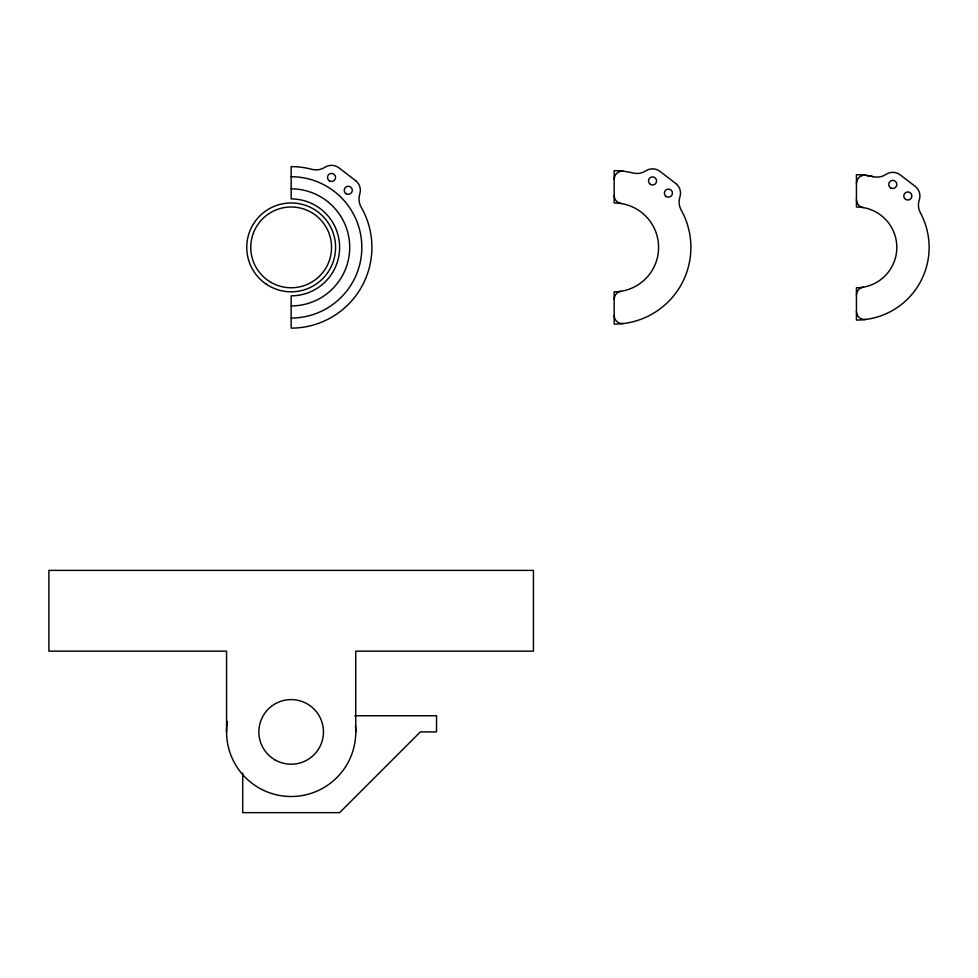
<?xml version="1.0" encoding="UTF-8"?>
<svg xmlns="http://www.w3.org/2000/svg" width="978" height="978" viewBox="0 0 978 978"><rect width="100%" height="100%" fill="white"/><g stroke="black" fill="none" stroke-linecap="round" stroke-linejoin="round"><path stroke-width="1.47" d="M354.757 715.749L436.518 715.749L436.518 731.899L420.369 731.899L339.611 812.657L242.703 812.657L242.703 773.133M873.281 176.688A72.678 72.678 0 0 0 856.435 174.707L856.435 207.006A40.379 40.379 0 0 1 896.814 247.385A40.379 40.379 0 0 1 856.435 287.764L856.435 320.063A72.678 72.678 0 0 0 920.371 212.813A16.149 16.149 0 0 1 919.296 199.903A12.115 12.115 0 0 0 915.2 186.382L900.151 174.83A12.115 12.115 0 0 0 886.031 174.377A16.149 16.149 0 0 1 873.281 176.688L865.518 175.27A8.081 8.081 0 0 0 856.435 183.289M355.76 731.899L355.76 651.152L533.426 651.152L533.426 570.394L48.9 570.394L48.9 651.152L226.554 651.152L226.554 731.899M291.163 188.84A58.546 58.546 0 0 1 349.708 247.385A58.546 58.546 0 0 1 291.163 305.931M291.163 176.725A70.66 70.66 0 0 1 361.823 247.385A70.66 70.66 0 0 1 291.163 318.046M355.466 725.688A64.597 64.597 0 0 1 288.999 796.471A64.597 64.597 0 0 1 227.422 721.397M865.518 319.488A8.081 8.081 0 0 1 856.435 311.481M856.435 295.16A8.081 8.081 0 0 1 863.171 287.19M863.171 207.568A8.081 8.081 0 0 1 856.435 199.61M623.206 323.559A8.081 8.081 0 0 1 614.172 315.539M614.172 179.218A8.081 8.081 0 0 1 623.206 171.199M614.172 299.244A8.081 8.081 0 0 1 621.006 291.273M621.006 203.497A8.081 8.081 0 0 1 614.172 195.514M675.798 183.522L659.905 171.333A12.115 12.115 0 0 0 645.859 170.832A16.149 16.149 0 0 1 632.998 173.008A76.712 76.712 0 0 0 614.172 170.661L614.172 202.972A44.413 44.413 0 0 1 658.585 247.385A44.413 44.413 0 0 1 614.172 291.799L614.172 324.097A76.712 76.712 0 0 0 681.14 209.952A16.149 16.149 0 0 1 679.918 196.969A12.115 12.115 0 0 0 675.798 183.522M355.637 180.673L338.914 167.837A12.115 12.115 0 0 0 324.94 167.287A16.149 16.149 0 0 1 311.97 169.353A80.758 80.758 0 0 0 291.163 166.627L291.163 198.925A48.448 48.448 0 0 1 339.611 247.385A48.448 48.448 0 0 1 291.163 295.833L291.163 328.131A80.758 80.758 0 0 0 361.139 207.091A16.149 16.149 0 0 1 359.782 194.023A12.115 12.115 0 0 0 355.637 180.673M346.249 193.778A4.034 4.034 0 0 0 352.3 190.282A4.034 4.034 0 0 0 346.249 186.786A4.034 4.034 0 0 0 346.249 193.778M329.439 180.893A4.034 4.034 0 0 0 335.576 177.544A4.034 4.034 0 0 0 329.598 173.901A4.034 4.034 0 0 0 329.439 180.893M275.014 759.882A32.298 32.298 0 0 0 323.461 731.899A32.298 32.298 0 0 0 275.014 703.928A32.298 32.298 0 0 0 275.014 759.882M270.967 282.349A40.379 40.379 0 0 0 331.542 247.385A40.379 40.379 0 0 0 270.967 212.409A40.379 40.379 0 0 0 270.967 282.349M266.26 284.158A44.413 44.413 0 0 0 335.466 250.551A44.413 44.413 0 0 0 271.75 207.434A44.413 44.413 0 0 0 266.26 284.158M650.346 184.341A4.034 4.034 0 0 0 656.568 181.138A4.034 4.034 0 0 0 650.688 177.36A4.034 4.034 0 0 0 650.346 184.341M666.165 196.48A4.034 4.034 0 0 0 672.448 193.424A4.034 4.034 0 0 0 666.654 189.5A4.034 4.034 0 0 0 666.165 196.48M890.701 187.898A4.034 4.034 0 0 0 896.814 184.512A4.034 4.034 0 0 0 890.824 180.906A4.034 4.034 0 0 0 890.701 187.898M905.75 199.451A4.034 4.034 0 0 0 911.863 196.065A4.034 4.034 0 0 0 905.872 192.458A4.034 4.034 0 0 0 905.75 199.451"/></g></svg>
